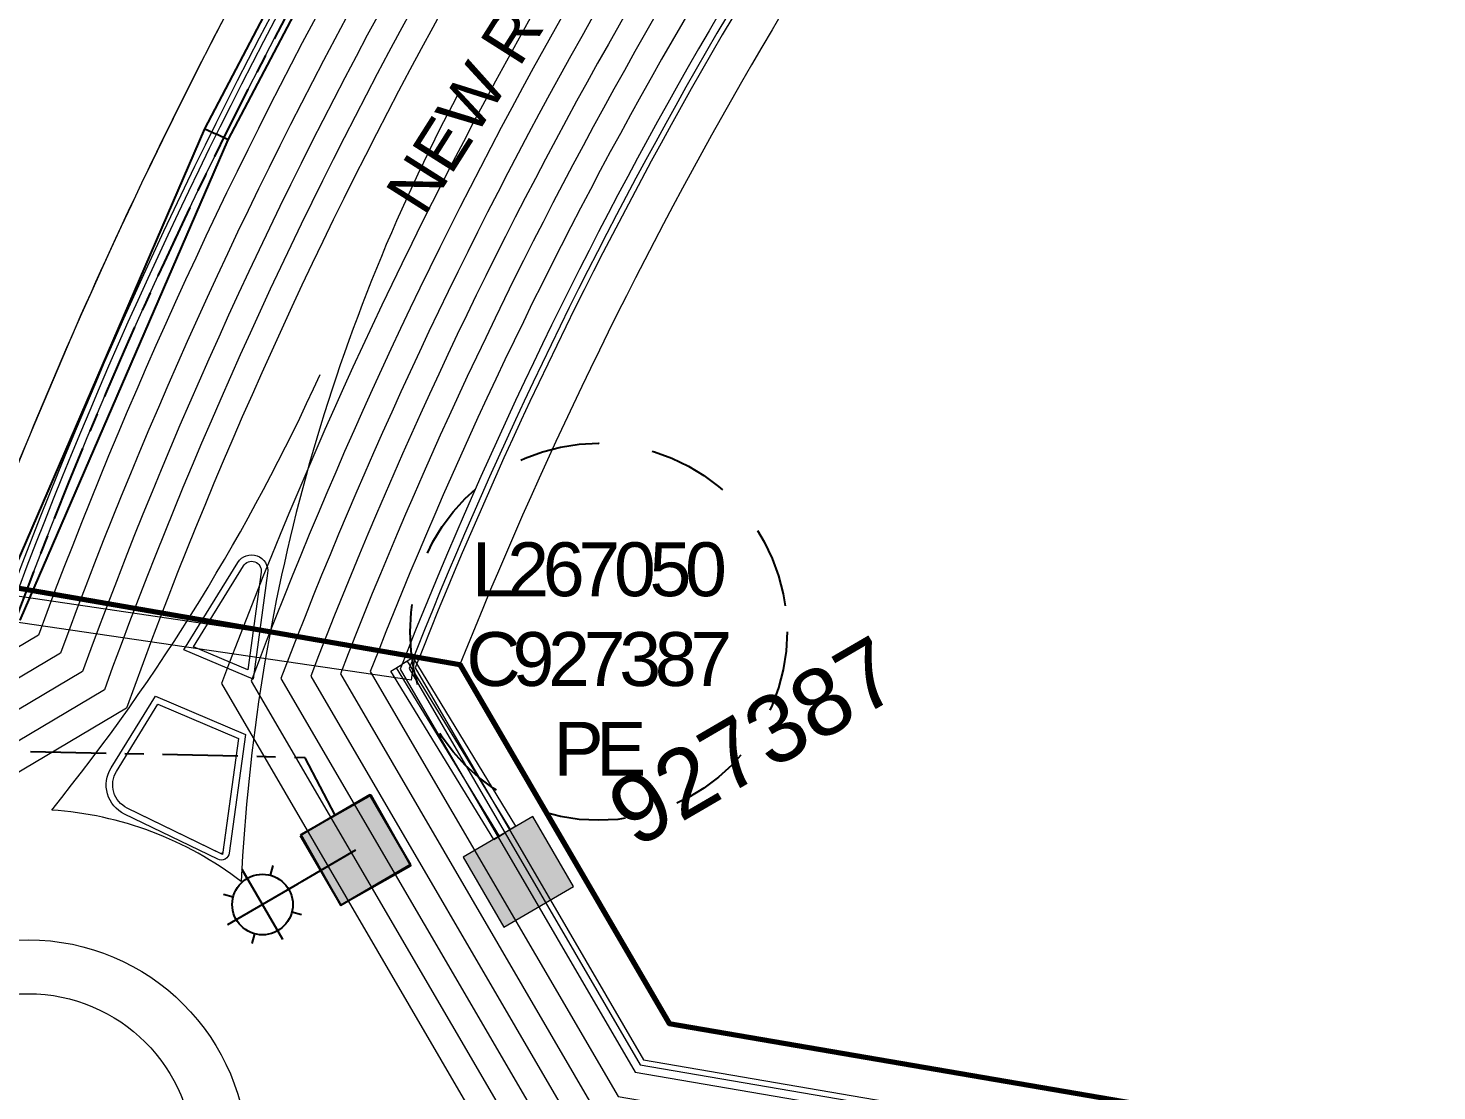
# Model space of a CAD drawing. Header units: metres. Extents: x 264965 to 265706, y 6180501 to 6181430.
# Drawn here: x 265348.5 to 265400.8, y 6181013 to 6181052.5 of the extents above; entities that cross this region are included whole.
import ezdxf
from ezdxf.enums import TextEntityAlignment as Align

# ---------------------------------------------------------------- set-up
doc = ezdxf.new("R2010")
doc.units = ezdxf.units.M
doc.linetypes.add('Cable Exist UG', pattern=[7, 4, -1, 1, -1])
doc.linetypes.add('Dash', pattern=[5, 3, -2])
doc.layers.get('0').update_dxf_attribs({"color": 6})
for name, color, linetype, lineweight in [('_User Miscellaneous1', 30, 'Continuous', 13), ('_User Miscellaneous10', 241, 'Continuous', 13), ('_User Miscellaneous3', 51, 'Continuous', 13), ('_User Miscellaneous7', 3, 'Continuous', 13), ('_User_LV_Exist', 5, 'Continuous', 25), ('_User_SL_Exist', 4, 'Continuous', 25), ('Cadastre Developer_SP_NEW', 92, 'Continuous', 15)]:
    doc.layers.add(name, color=color, linetype=linetype, lineweight=lineweight)
doc.layers.add('_User Miscellaneous12', color=252, linetype='Continuous', lineweight=13, plot=False, transparency=0.5)
doc.layers.add('Equip_SP_SL_EXT', color=7, linetype='Continuous')
doc.layers.add('UG_Details_SP_MISC', color=7, linetype='Continuous')
doc.styles.add('COLUMN_LABEL', font='arial.ttf', dxfattribs={"height": 2})
doc.styles.add('POLE_LABEL', font='arial.ttf', dxfattribs={"height": 2})
doc.styles.add('SL_LABEL', font='arial.ttf', dxfattribs={"height": 2})
doc.styles.get("Standard").update_dxf_attribs({"font": 'arial.ttf'})

# ---------------------------------------------------------------- blocks, each defined once
blk = doc.blocks.new('*U834')
at = {"layer": 'Equip_SP_SL_EXT'}
h = blk.add_hatch(color=256, dxfattribs=at)
h.dxf.hatch_style = 1
h.paths.add_polyline_path([(-1.5, 1.5), (-1.5, -1.5), (1.5, -1.5), (1.5, 1.5)])
blk.add_lwpolyline([(-1.5, 1.5), (-1.5, -1.5), (1.5, -1.5), (1.5, 1.5)], close=True)
at = {"width": 0.9, "flags": 8}
blk.add_attdef('ASSET_NUM', text='', height=2, dxfattribs=at).set_placement((4, 2), align=Align.MIDDLE_LEFT)
at = {"flags": 1}
blk.add_attdef('Z', (-2.351, -1.813), '', height=0.2, rotation=270, dxfattribs=at)
at = {"flags": 9}
for tag, p in [('NOTES', (-2, -1.813)), ('SUBURB', (-1.8, -1.813)), ('STREETNAME', (-1.6, -1.813)), ('LOCATION', (-1.4, -1.813)), ('LEGEND', (-1.2, -1.813)), ('USAGE', (-1, -1.813)), ('STATE', (-0.8, -1.813)), ('OWNED_BY', (-0.6, -1.813)), ('COLUMN_TYPE', (-0.4, -1.813)), ('STREET_CODE', (-0.2, -1.813)), ('STRUCTURE_PLANT_NUMBER', (0.031, -1.813))]:
    blk.add_attdef(tag, text='', height=0.2, rotation=270, dxfattribs=at).set_placement(p, align=Align.MIDDLE_LEFT)
blk = doc.blocks.new('*U835')
for tag, height, rotation, flags, p in [('LANTNUMBER', 0.2, 270, 9, (-1.4, 2.6)), ('LOUTREACH', 0.2, 270, 9, (-1.4, 2.2)), ('LOUTREACHVOCAB', 0.2, 270, 9, (-1.4, 2)), ('LRATECODE', 0.2, 270, 9, (-1.4, 1.8)), ('LREMOVE', 0.2, 270, 9, (-1.4, 1.6)), ('LREPLACE', 0.2, 270, 9, (-1.4, 1.4)), ('LTYPE', 0.2, 270, 9, (-1.4, 1.2)), ('LTYPEVOCAB', 0.2, 270, 9, (-1.4, 1)), ('LEGEND', 0.2, 270, 9, (-1.4, 0.8)), ('SUBURB', 0.2, 270, 9, (-1.4, 0.6)), ('STREETNAME', 0.2, 270, 9, (-1.4, 0.4)), ('LOCATION', 0.2, 270, 9, (-1.4, 0.2)), ('LNEW', 0.2, 270, 9, (-6.4, 0)), ('LMASTVOCAB', 0.2, 270, 9, (-6.2, 0)), ('LMAST', 0.2, 270, 9, (-6, 0)), ('LLAMPVOCAB', 0.2, 270, 9, (-5.8, 0)), ('LLAMP', 0.2, 270, 9, (-5.6, 0)), ('LEXIST', 0.2, 270, 9, (-5.4, 0)), ('LCHARGE3PERCENT', 0.2, 270, 9, (-5.2, 0)), ('LCHARGE3', 0.2, 270, 9, (-5, 0)), ('LCHARGE2PERCENT', 0.2, 270, 9, (-4.8, 0)), ('LCHARGE2', 0.2, 270, 9, (-4.6, 0)), ('LCHARGE1PERCENT', 0.2, 270, 9, (-4.4, 0)), ('LCHARGE1', 0.2, 270, 9, (-4.2, 0)), ('LCATEGORY', 0.2, 270, 9, (-4, 0)), ('LBRACKETVOCAB', 0.2, 270, 9, (-3.8, 0)), ('LBRACKET', 0.2, 270, 9, (-3.6, 0)), ('LKINGHEIGHT', 0.2, 270, 9, (-3.4, 0)), ('CREPLACE', 0.2, 270, 9, (-3.2, 0)), ('CREMOVE', 0.2, 270, 9, (-3, 0)), ('CNUMBER', 0.2, 270, 9, (-2.8, 0)), ('CNEW', 0.2, 270, 9, (-2.6, 0)), ('CEXIST', 0.2, 270, 9, (-2.4, 0)), ('USAGE', 0.2, 270, 9, (-2.2, 0)), ('STATE', 0.2, 270, 9, (-2, 0)), ('OWNED_BY', 0.2, 270, 9, (-1.8, 0)), ('ORIENTATION', 0.2, 270, 9, (-1.6, 0)), ('OPERATING_VOLTAGE', 0.2, 270, 9, (-1.4, 0)), ('NOTES', 0.2, 270, 9, (-1.4, 0)), ('NO_PHASES', 0.2, 270, 9, (-1.2, 0)), ('LANTERN_TYPE', 0.2, 270, 9, (-1, 0)), ('LANTERN_PURPOSE', 0.2, 270, 9, (-0.8, 0)), ('CONTROL_TYPE', 0.2, 270, 9, (-0.6, 0)), ('CONSTRUCTED_VOLTAGE', 0.2, 270, 9, (-0.4, 0)), ('MAINTAINED_BY', 0.2, 270, 9, (-1.4, -0.663)), ('LNUMBER', 1, 300.7269, 8, (2.717, -6.528))]:
    blk.add_attdef(tag, text='', height=height, rotation=rotation, dxfattribs=dict(flags=flags)).set_placement(p, align=Align.MIDDLE_LEFT)
for tag, p, height, flags in [('OPERATED_BY', (-1.4, -0.407), 0.2, 9), ('Z', (0, 0), 0.001, 1)]:
    blk.add_attdef(tag, p, '', height=height, rotation=270, dxfattribs=dict(flags=flags))
at = {"style": 'SL_LABEL'}
for tag, height, rotation, flags, p in [('STREET_CODE', 0.001, 270, 9, (0.001, 0)), ('ASSET_NUM', 1, 300.7269, 8, (4.436, -5.506))]:
    blk.add_attdef(tag, text='', height=height, rotation=rotation, dxfattribs=dict(at, flags=flags)).set_placement(p, align=Align.MIDDLE_LEFT)
blk.add_wipeout([(2.906, -4.889), (1.674, -4.892), (0.593, -4.301), (0.59, -3.069), (1.181, -1.988), (2.414, -1.985), (3.494, -2.576), (3.497, -3.808)])
for p, q in [((0, 0), (1.469, -2.471)), ((2.414, -1.985), (2.321, -2.348)), ((1.277, -2.149), (2.81, -4.728)), ((0.59, -3.069), (0.954, -3.161)), ((3.333, -2.672), (0.754, -4.205)), ((3.333, -2.672), (3.011, -2.864)), ((1.077, -4.013), (0.754, -4.205)), ((3.497, -3.808), (3.134, -3.716)), ((1.674, -4.892), (1.766, -4.529)), ((2.619, -4.406), (2.81, -4.728))]:
    blk.add_line(p, q)
blk.add_circle((2.044, -3.438), 1.125)
blk = doc.blocks.new('COLUMN_EXT')
blk.add_hatch(color=256).paths.add_polyline_path([(1.5, -1.5), (1.5, 1.5), (-1.5, 1.5), (-1.5, -1.5)])
blk.add_lwpolyline([(1.5, 1.5), (-1.5, 1.5), (-1.5, -1.5), (1.5, -1.5)], close=True)
at = {"flags": 9}
for tag, p in [('NOTES', (-1.813, 2)), ('STREETNAME', (-1.813, 1.6)), ('SUBURB', (-1.813, 1.8)), ('LOCATION', (-1.813, 1.4)), ('LEGEND', (-1.813, 1.2)), ('USAGE', (-1.813, 1)), ('COLUMN_TYPE', (-1.813, 0.4)), ('OWNED_BY', (-1.813, 0.6)), ('STATE', (-1.813, 0.8))]:
    blk.add_attdef(tag, text='', height=0.2, rotation=180, dxfattribs=at).set_placement(p, align=Align.MIDDLE_LEFT)
at = {"flags": 1}
blk.add_attdef('Z', (-1.813, 2.351), '', height=0.2, rotation=180, dxfattribs=at)
at = {"flags": 9}
for tag, style, p in [('STRUCTURE_PLANT_NUMBER', 'POLE_LABEL', (-1.813, -0.031)), ('STREET_CODE', 'COLUMN_LABEL', (-1.813, 0.2))]:
    blk.add_attdef(tag, text='', height=0.2, rotation=180, dxfattribs=dict(at, style=style)).set_placement(p, align=Align.MIDDLE_LEFT)
at = {"style": 'COLUMN_LABEL', "width": 0.9, "flags": 8}
blk.add_attdef('ASSET_NUM', text='', height=2, rotation=270, dxfattribs=at).set_placement((2, -4), align=Align.MIDDLE_LEFT)

msp = doc.modelspace()

# ---------------------------------------------------------------- hatches: boundary and pattern name
at = {"layer": '_User Miscellaneous1', "transparency": 33554636}
h = msp.add_hatch(color=256, dxfattribs=at)
h.dxf.hatch_style = 1
h.paths.add_polyline_path([(265364.604, 6181021.7), (265366.116, 6181019.109), (265368.707, 6181020.62), (265367.196, 6181023.211), (265366.159, 6181022.607), (265365.955, 6181022.482), (265365.75, 6181022.357), (265365.745, 6181022.365)])

# ---------------------------------------------------------------- linework, layer by layer
at = {"layer": '_User Miscellaneous1'}
for p, q in [((265355.009, 6181048.758), (265359.309, 6181056.928)), ((265355.875, 6181048.343), (265360.149, 6181056.461)), ((265347.397, 6181031.171), (265355.009, 6181048.758)), ((265348.155, 6181030.504), (265355.875, 6181048.343)), ((265355.009, 6181048.758), (265355.442, 6181048.551)), ((265355.875, 6181048.343), (265355.442, 6181048.551)), ((265362.745, 6181029.116), (265362.335, 6181028.866)), ((265362.54, 6181028.991), (265362.335, 6181028.866)), ((265366.364, 6181022.732), (265362.54, 6181028.991)), ((265366.569, 6181022.857), (265362.745, 6181029.116)), ((265361.925, 6181028.615), (265362.335, 6181028.866)), ((265365.75, 6181022.357), (265361.925, 6181028.615)), ((265362.13, 6181028.741), (265362.335, 6181028.866)), ((265365.955, 6181022.482), (265362.13, 6181028.741)), ((265366.569, 6181022.857), (265366.159, 6181022.607)), ((265366.364, 6181022.732), (265366.159, 6181022.607)), ((265365.75, 6181022.357), (265366.159, 6181022.607)), ((265365.955, 6181022.482), (265366.159, 6181022.607))]:
    msp.add_line(p, q, dxfattribs=at)
at = {"layer": '_User Miscellaneous1', "lineweight": 0}
for p, q in [((265362.823, 6181029.226), (265347.885, 6181031.419)), ((265362.823, 6181029.226), (265347.885, 6181031.419)), ((265362.683, 6181028.276), (265347.746, 6181030.469)), ((265362.683, 6181028.276), (265347.746, 6181030.469)), ((265362.823, 6181029.226), (265362.753, 6181028.751)), ((265362.823, 6181029.226), (265362.753, 6181028.751)), ((265362.683, 6181028.276), (265362.753, 6181028.751)), ((265362.683, 6181028.276), (265362.753, 6181028.751))]:
    msp.add_line(p, q, dxfattribs=at)
at = {"layer": '_User Miscellaneous1', "transparency": 33554508}
msp.add_arc((265290.969, 6181070.565), 75, 321.08918, 335.64393, dxfattribs=at)
at = {"layer": '_User Miscellaneous10'}
for points in [[(265261.828, 6181028.643), (265256.488, 6181033.474), (265254.155, 6181067.398, -0.166573), (265266.053, 6181111.863), (265341.964, 6181224.853), (265349.743, 6181228.689), (265351.283, 6181228.592, -0.182074), (265448.346, 6181184.9), (265448.717, 6181177.327), (265374.123, 6181081.483, 0.075465), (265346.394, 6181031.994), (265330.697, 6181022.664), (265321.288, 6181024.278, 0.048349)], [(265578.622, 6180961.721), (265611.19, 6181037.319, 0.406457), (265585.766, 6181103.784), (265570.869, 6181110.676), (265563.517, 6181108.642), (265520.892, 6181046.049, 0.123106), (265516.114, 6181033.077, -1.666667), (265495.693, 6181046.983, 0.123106), (265506.014, 6181056.181), (265546.957, 6181116.304), (265545.233, 6181122.536), (265514.468, 6181136.77, -0.064244), (265469.198, 6181165.256), (265461.475, 6181164.413), (265388.328, 6181070.428, 0.070413), (265364.483, 6181028.856), (265372.251, 6181015.535), (265433.189, 6181005.08, -0.047314), (265489.51, 6180989.829), (265571.962, 6180958.886)]]:
    msp.add_lwpolyline(points, format="xyb", close=True, dxfattribs=at)
at = {"layer": '_User Miscellaneous12', "color": 1, "transparency": 33554534}
msp.add_lwpolyline([(265580.902, 6180959.431), (265613.945, 6181036.132, 0.406457), (265587.026, 6181106.506), (265571.13, 6181113.861), (265561.657, 6181111.241), (265518.412, 6181047.738, 0.123106), (265513.131, 6181033.4, -1.666667), (265497.087, 6181044.326, 0.123106), (265508.494, 6181054.492), (265550.219, 6181115.764), (265547.755, 6181124.675), (265515.728, 6181139.493, -0.065782), (265470.136, 6181168.376), (265459.888, 6181167.258), (265385.96, 6181072.271, 0.072534), (265361.158, 6181028.603), (265370.364, 6181012.815), (265432.682, 6181002.124, -0.047314), (265488.456, 6180987.02), (265572.032, 6180955.655)], format="xyb", close=True, dxfattribs=at)
at = {"layer": '_User Miscellaneous12', "color": 5, "transparency": 33554534}
msp.add_lwpolyline([(265580.142, 6180960.194), (265613.026, 6181036.528, 0.406457), (265586.606, 6181105.599), (265571.043, 6181112.799), (265562.277, 6181110.375), (265519.239, 6181047.175, 0.123106), (265514.126, 6181033.292, -1.666667), (265496.622, 6181045.211, 0.123106), (265507.667, 6181055.055), (265549.132, 6181115.944), (265546.914, 6181123.962), (265515.308, 6181138.585, -0.065266), (265469.822, 6181167.336), (265460.417, 6181166.309), (265386.749, 6181071.656, 0.071833), (265362.265, 6181028.689), (265370.993, 6181013.721), (265432.851, 6181003.109, -0.047314), (265488.807, 6180987.956), (265572.009, 6180956.732)], format="xyb", close=True, dxfattribs=at)
at = {"layer": '_User Miscellaneous12', "color": 6, "transparency": 33554534}
msp.add_lwpolyline([(265579.914, 6180960.423), (265612.751, 6181036.647, 0.406457), (265586.48, 6181105.326), (265571.017, 6181112.48), (265562.463, 6181110.115), (265519.487, 6181047.006, 0.123106), (265514.424, 6181033.26, -1.666667), (265496.483, 6181045.477, 0.123106), (265507.419, 6181055.224), (265548.805, 6181115.998), (265546.662, 6181123.748), (265515.182, 6181138.313, -0.065111), (265469.728, 6181167.024), (265460.576, 6181166.025), (265386.986, 6181071.472, 0.071622), (265362.598, 6181028.715), (265371.182, 6181013.993), (265432.902, 6181003.405, -0.047314), (265488.912, 6180988.237), (265572.002, 6180957.055)], format="xyb", close=True, dxfattribs=at)
at = {"layer": '_User Miscellaneous12', "color": 4, "transparency": 33554534}
msp.add_lwpolyline([(265579.762, 6180960.576), (265612.567, 6181036.726, 0.406457), (265586.396, 6181105.145), (265571, 6181112.268), (265562.587, 6181109.942), (265519.652, 6181046.894, 0.123106), (265514.623, 6181033.238, -1.666667), (265496.39, 6181045.654, 0.123106), (265507.254, 6181055.337), (265548.588, 6181116.034), (265546.494, 6181123.606), (265515.098, 6181138.131, -0.065009), (265469.666, 6181166.816), (265460.681, 6181165.835), (265387.144, 6181071.349, 0.071481), (265362.82, 6181028.732), (265371.308, 6181014.175), (265432.935, 6181003.602, -0.047314), (265488.983, 6180988.424), (265571.997, 6180957.27)], format="xyb", close=True, dxfattribs=at)
at = {"layer": '_User Miscellaneous3'}
for points in [[(265356.808, 6181028.32), (265354.241, 6181029.409), (265356.241, 6181032.65, -0.810608), (265357.346, 6181032.253)], [(265356.613, 6181028.664), (265354.592, 6181029.521), (265356.446, 6181032.523, -0.810608), (265357.109, 6181032.286)]]:
    msp.add_lwpolyline(points, format="xyb", close=True, dxfattribs=at)
at = {"layer": '_User Miscellaneous3', "flags": 128}
for points in [[(265357.346, 6181032.253), (265356.808, 6181028.32), (265354.241, 6181029.409), (265356.241, 6181032.65, -0.810608)], [(265357.109, 6181032.286), (265356.613, 6181028.664), (265354.592, 6181029.521), (265356.446, 6181032.523, -0.810608)], [(265354.603, 6181010.486, -1), (265342.303, 6181010.486, -1)]]:
    msp.add_lwpolyline(points, format="xyb", close=True, dxfattribs=at)
at = {"layer": '_User Miscellaneous3'}
msp.add_circle((265348.453, 6181010.486), 6.15, dxfattribs=at)
at = {"layer": '_User_LV_Exist', "linetype": 'Cable Exist UG', "ltscale": 0.7, "transparency": 33554687, "flags": 128}
msp.add_lwpolyline([(265371.959, 6181075.278, 0.029813), (265359.965, 6181056.502, 0.038147), (265348.02, 6181030.634), (265330.7, 6181020.688), (265317.739, 6181022.84)], format="xyb", dxfattribs=at)
at = {"layer": '_User_SL_Exist', "linetype": 'Cable Exist UG', "ltscale": 0.7, "transparency": 33554687, "flags": 128}
msp.add_lwpolyline([(265359.849, 6181023.269), (265358.74, 6181025.401), (265345.53, 6181025.689), (265342.031, 6181023.57)], dxfattribs=at)
at = {"layer": '_User_SL_Exist', "linetype": 'Dash'}
msp.add_circle((265369.635, 6181030.075), 7, dxfattribs=at)
at = {"layer": 'Cadastre Developer_SP_NEW', "transparency": 33554687, "flags": 128}
msp.add_lwpolyline([(265332.934, 6181070.772), (265318.35, 6181024.767, -0.002409), (265321.288, 6181024.278), (265330.697, 6181022.664), (265346.394, 6181031.994, -0.037606), (265358.364, 6181057.737)], format="xyb", close=True, dxfattribs=at)
at = {"layer": 'Cadastre Developer_SP_NEW', "transparency": 33554687}
msp.add_lwpolyline([(265388.328, 6181070.428, 0.070413), (265364.483, 6181028.856), (265372.251, 6181015.535), (265433.189, 6181005.08, -0.047314), (265489.51, 6180989.829), (265492.26, 6180988.796), (265504.246, 6181020.735, -0.247228), (265491.936, 6181025.059), (265483.012, 6181013.113), (265474.828, 6181011.745)], format="xyb", close=True, dxfattribs=at)
at = {"layer": 'UG_Details_SP_MISC'}
for p, q in [((265355.009, 6181048.758), (265359.309, 6181056.928)), ((265355.875, 6181048.343), (265360.149, 6181056.461)), ((265347.397, 6181031.171), (265355.009, 6181048.758)), ((265348.155, 6181030.504), (265355.875, 6181048.343)), ((265355.009, 6181048.758), (265355.442, 6181048.551)), ((265355.875, 6181048.343), (265355.442, 6181048.551))]:
    msp.add_line(p, q, dxfattribs=at)

# ---------------------------------------------------------------- block references
at = {"layer": '_User Miscellaneous1'}
ref = msp.add_blockref('*U834', (265366.656, 6181021.16), dxfattribs=dict(at, rotation=30.24679149715984))
ref.add_attrib('ASSET_NUM', '927387', dxfattribs={"layer": '0', "height": 2.5, "rotation": 30.2468}).set_placement((265370.37, 6181023.08), align=Align.MIDDLE_LEFT)

# ---------------------------------------------------------------- texts
at = {"layer": '_User_LV_Exist'}
msp.add_text('NEW ROAD 4', height=1.8, rotation=57.6378, dxfattribs=at).set_placement((265363.172, 6181045.454))
at = {"layer": '_User_SL_Exist', "insert": (265369.545, 6181029.064), "char_height": 2, "attachment_point": 5}
msp.add_mtext('{\\T0.8;L267050\\PC927387\\PPE}', dxfattribs=at)

# ---------------------------------------------------------------- next in the draw order: block references
at = {"layer": '_User_SL_Exist', "rotation": 269.5198554063817}
msp.add_blockref('*U835', (265360.612, 6181021.962), dxfattribs=at)

# ---------------------------------------------------------------- next in the draw order: linework, layer by layer
at = {"layer": '_User Miscellaneous1', "transparency": 33554508, "flags": 128}
msp.add_lwpolyline([(265356.603, 6181010.486, -1), (265340.303, 6181010.486, -1)], format="xyb", close=True, dxfattribs=at)
at = {"layer": '_User Miscellaneous1', "transparency": 33554508}
msp.add_circle((265348.453, 6181010.486), 8.15, dxfattribs=at)
for centre, radius, start, end in [((265425.587, 6181017.476), 69.3, 151.93874, 177.25109), ((265348.453, 6181010.486), 13, 52.5014, 86.1411)]:
    msp.add_arc(centre, radius, start, end, dxfattribs=at)
at = {"layer": '_User Miscellaneous10', "color": 1, "transparency": 33554636}
for points in [[(265259.215, 6181021.567), (265249.698, 6181030.177), (265247.171, 6181066.918, -0.166573), (265260.243, 6181115.767), (265337.194, 6181230.305), (265348.32, 6181235.793), (265351.722, 6181235.579, -0.18655), (265455.207, 6181187.914), (265455.836, 6181175.077), (265379.647, 6181077.184, 0.078829), (265352.103, 6181027.244), (265332.056, 6181015.328), (265320.104, 6181017.379, 0.050653)], [(265259.959, 6181023.592), (265251.638, 6181031.119), (265249.167, 6181067.055, -0.166573), (265261.903, 6181114.652), (265338.557, 6181228.747), (265348.726, 6181233.763), (265351.597, 6181233.583, -0.185302), (265453.246, 6181187.06), (265453.802, 6181175.72), (265378.069, 6181078.413, 0.077847), (265350.467, 6181028.598), (265331.668, 6181017.424), (265320.442, 6181019.35, 0.049986)], [(265260.705, 6181025.614), (265253.578, 6181032.061), (265251.162, 6181067.192, -0.166573), (265263.563, 6181113.536), (265339.92, 6181227.189), (265349.133, 6181231.734), (265351.471, 6181231.587, -0.18403), (265451.286, 6181186.2), (265451.768, 6181176.363), (265376.49, 6181079.641, 0.076882), (265348.835, 6181029.955), (265331.28, 6181019.52), (265320.781, 6181021.321, 0.049326)]]:
    msp.add_lwpolyline(points, format="xyb", close=True, dxfattribs=at)
at = {"layer": '_User Miscellaneous10', "color": 5, "transparency": 33554636}
for points in [[(265259.587, 6181022.58), (265250.668, 6181030.648), (265248.169, 6181066.987, -0.166573), (265261.073, 6181115.209), (265337.876, 6181229.526), (265348.523, 6181234.778), (265351.66, 6181234.581, -0.185929), (265454.227, 6181187.487), (265454.819, 6181175.398), (265378.858, 6181077.798, 0.078336), (265351.284, 6181027.921), (265331.862, 6181016.376), (265320.273, 6181018.364, 0.050319)], [(265260.332, 6181024.603), (265252.608, 6181031.59), (265250.164, 6181067.124, -0.166573), (265262.733, 6181114.094), (265339.239, 6181227.968), (265348.93, 6181232.748), (265351.534, 6181232.585, -0.184669), (265452.266, 6181186.631), (265452.785, 6181176.041), (265377.28, 6181079.027, 0.077363), (265349.651, 6181029.276), (265331.474, 6181018.472), (265320.612, 6181020.336, 0.049655)], [(265261.079, 6181026.624), (265254.548, 6181032.532), (265252.16, 6181067.261, -0.166573), (265264.393, 6181112.979), (265340.602, 6181226.41), (265349.336, 6181230.719), (265351.409, 6181230.589, -0.183385), (265450.306, 6181185.768), (265450.751, 6181176.684), (265375.701, 6181080.255, 0.076406), (265348.02, 6181030.634), (265331.086, 6181020.568), (265320.95, 6181022.307, 0.048999)]]:
    msp.add_lwpolyline(points, format="xyb", close=True, dxfattribs=at)
at = {"layer": '_User Miscellaneous10', "color": 6, "transparency": 33554636, "flags": 128}
msp.add_lwpolyline([(265261.191, 6181026.927), (265254.839, 6181032.674), (265252.459, 6181067.281, -0.166573), (265264.642, 6181112.811), (265340.806, 6181226.177), (265349.397, 6181230.414), (265351.39, 6181230.289, -0.18319), (265450.012, 6181185.638), (265450.446, 6181176.781), (265375.465, 6181080.439, 0.076264), (265347.776, 6181030.838), (265331.027, 6181020.882), (265321, 6181022.602, 0.048901)], format="xyb", close=True, dxfattribs=at)
at = {"layer": '_User Miscellaneous10', "color": 4, "transparency": 33554636}
msp.add_lwpolyline([(265261.266, 6181027.129), (265255.033, 6181032.768), (265252.659, 6181067.295, -0.166573), (265264.808, 6181112.7), (265340.942, 6181226.021), (265349.438, 6181230.211), (265351.377, 6181230.09, -0.183059), (265449.816, 6181185.552), (265450.242, 6181176.845), (265375.307, 6181080.562, 0.076169), (265347.613, 6181030.974), (265330.988, 6181021.092), (265321.034, 6181022.8, 0.048836)], format="xyb", close=True, dxfattribs=at)
at = {"layer": '_User Miscellaneous12', "color": 5, "transparency": 33554534}
for points in [[(265584.702, 6180955.615), (265618.537, 6181034.154, 0.406457), (265589.125, 6181111.044), (265571.565, 6181119.168), (265558.556, 6181115.571), (265514.279, 6181050.552, 0.123106), (265508.161, 6181033.938, -1.666667), (265499.409, 6181039.898, 0.123106), (265512.626, 6181051.678), (265555.655, 6181114.864), (265551.956, 6181128.241), (265517.827, 6181144.031, -0.068428), (265471.725, 6181173.579), (265457.241, 6181171.999), (265382.015, 6181075.342, 0.075943), (265355.633, 6181028.152), (265367.22, 6181008.281), (265431.836, 6180997.196, -0.047314), (265486.699, 6180982.339), (265572.15, 6180950.27)], [(265583.182, 6180957.141), (265616.7, 6181034.945, 0.406457), (265588.285, 6181109.229), (265571.391, 6181117.045), (265559.796, 6181113.839), (265515.932, 6181049.426, 0.123106), (265510.149, 6181033.723, -1.666667), (265498.48, 6181041.669, 0.123106), (265510.973, 6181052.804), (265553.481, 6181115.224), (265550.276, 6181126.815), (265516.988, 6181142.216, -0.067357), (265471.085, 6181171.498), (265458.3, 6181170.102), (265383.593, 6181074.113, 0.074598), (265357.841, 6181028.337), (265368.478, 6181010.094), (265432.175, 6180999.167, -0.047314), (265487.401, 6180984.211), (265572.103, 6180952.424)], [(265581.662, 6180958.668), (265614.863, 6181035.737, 0.406457), (265587.446, 6181107.414), (265571.217, 6181114.922), (265561.037, 6181112.107), (265517.586, 6181048.301, 0.123106), (265512.137, 6181033.507, -1.666667), (265497.551, 6181043.44, 0.123106), (265509.32, 6181053.929), (265551.306, 6181115.584), (265548.595, 6181125.388), (265516.148, 6181140.4, -0.066303), (265470.451, 6181169.417), (265459.358, 6181168.206), (265385.171, 6181072.885, 0.073228), (265360.051, 6181028.516), (265369.736, 6181011.908), (265432.513, 6181001.138, -0.047314), (265488.104, 6180986.084), (265572.056, 6180954.578)]]:
    msp.add_lwpolyline(points, format="xyb", close=True, dxfattribs=at)
at = {"layer": '_User Miscellaneous12', "color": 1, "transparency": 33554534}
for points in [[(265583.942, 6180956.378), (265617.619, 6181034.55, 0.406457), (265588.705, 6181110.137), (265571.478, 6181118.107), (265559.176, 6181114.705), (265515.106, 6181049.989, 0.123106), (265509.155, 6181033.83, -1.666667), (265498.944, 6181040.783, 0.123106), (265511.8, 6181052.241), (265554.568, 6181115.044), (265551.116, 6181127.528), (265517.408, 6181143.123, -0.06789), (265471.404, 6181172.539), (265457.771, 6181171.05), (265382.804, 6181074.727, 0.075273), (265356.736, 6181028.245), (265367.849, 6181009.188), (265432.005, 6180998.181, -0.047314), (265487.05, 6180983.275), (265572.126, 6180951.347)], [(265582.422, 6180957.904), (265615.782, 6181035.341, 0.406457), (265587.865, 6181108.321), (265571.304, 6181115.984), (265560.416, 6181112.973), (265516.759, 6181048.864, 0.123106), (265511.143, 6181033.615, -1.666667), (265498.016, 6181042.555, 0.123106), (265510.147, 6181053.367), (265552.394, 6181115.404), (265549.435, 6181126.102), (265516.568, 6181141.308, -0.066828), (265470.768, 6181170.457), (265458.829, 6181169.154), (265384.382, 6181073.499, 0.073916), (265358.946, 6181028.427), (265369.107, 6181011.001), (265432.344, 6181000.152, -0.047314), (265487.753, 6180985.147), (265572.079, 6180953.501)]]:
    msp.add_lwpolyline(points, format="xyb", close=True, dxfattribs=at)
at = {"layer": '_User Miscellaneous3'}
for points in [[(265355.495, 6181021.63), (265352.03, 6181023.309, -0.444352), (265351.532, 6181025.019), (265353.179, 6181027.688), (265356.527, 6181026.267), (265355.923, 6181021.86, -0.509821)], [(265355.6, 6181021.846), (265352.135, 6181023.525, -0.444352), (265351.736, 6181024.893), (265353.275, 6181027.386), (265356.264, 6181026.117), (265355.685, 6181021.892, -0.509821)]]:
    msp.add_lwpolyline(points, format="xyb", close=True, dxfattribs=at)
at = {"layer": '_User Miscellaneous3', "flags": 128}
for points in [[(265356.527, 6181026.267), (265355.923, 6181021.86, -0.509821), (265355.495, 6181021.63), (265352.03, 6181023.309, -0.444352), (265351.532, 6181025.019), (265353.179, 6181027.688)], [(265356.264, 6181026.117), (265355.674, 6181021.81), (265352.135, 6181023.525, -0.444352), (265351.736, 6181024.893), (265353.275, 6181027.386)]]:
    msp.add_lwpolyline(points, format="xyb", close=True, dxfattribs=at)
at = {"layer": '_User Miscellaneous7', "lineweight": 70, "flags": 128}
msp.add_lwpolyline([(265346.394, 6181031.994), (265364.483, 6181028.856), (265372.251, 6181015.535), (265433.189, 6181005.08, -0.043269), (265488.664, 6180990.341), (265571.962, 6180958.886), (265579.283, 6180962.002), (265595.808, 6180956.119), (265580.778, 6180921.46), (265626.777, 6180895.03), (265552.269, 6180696.684, -0.00756), (265425.262, 6180757.143, -0.007559), (265400.747, 6180768.922, -0.010607), (265370.27, 6180784.983), (265336.201, 6180804.901), (265304.878, 6180825.875), (265233.354, 6180875.141)], format="xyb", dxfattribs=at)

# ---------------------------------------------------------------- next in the draw order: block references
at = {"layer": '_User_SL_Exist', "rotation": 30.24679149715984}
msp.add_blockref('*U834', (265360.605, 6181021.973), dxfattribs=at)
at = {"layer": '_User_SL_Exist', "ltscale": 0.5, "rotation": 209.419794951733}
msp.add_blockref('COLUMN_EXT', (265360.623, 6181021.968), dxfattribs=at)

doc.saveas('drawing.dxf')
